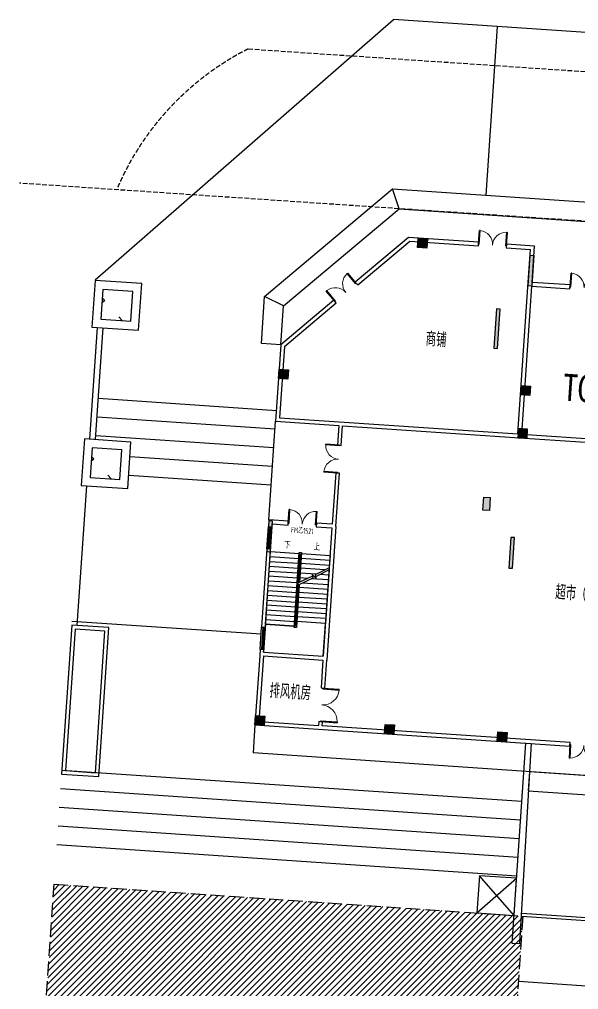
# Model space of a CAD drawing. Header units: millimetres. Extents: x 36720183 to 38160956, y 58934012 to 60388477.
# Drawn here: x 37406714 to 37436672, y 59483535 to 59535499 of the extents above; entities that cross this region are included whole.
import ezdxf

# ---------------------------------------------------------------- set-up
doc = ezdxf.new("R2010")
doc.units = ezdxf.units.MM
doc.header["$LTSCALE"] = 1000
doc.header["$MEASUREMENT"] = 0
doc.linetypes.add('ACAD_ISO04W100', pattern=[30, 24, -3, 0, -3])
doc.linetypes.add('DASH', pattern=[0.35, 0.25, -0.1])
for name, color, linetype in [('@ 绿化', 8, 'Continuous'), ('@2014312建筑', 6, 'Continuous'), ('@YL', 2, 'Continuous'), ('@园建', 1, 'Continuous'), ('@围墙', 5, 'Continuous'), ('@扑救面填充', 8, 'Continuous'), ('C_Hatch', 41, 'Continuous'), ('C_Wall', 6, 'Continuous'), ('DL_道路中线_支路网_', 4, 'ACAD_ISO04W100'), ('DL_道路红线_支路网_', 1, 'Continuous'), ('WALL', 4, 'Continuous'), ('总图草图2013_08_27$0$花都地段2', 6, 'Continuous'), ('扑救面', 2, 'Continuous'), ('环评功能', 7, 'Continuous')]:
    doc.layers.add(name, color=color, linetype=linetype)
doc.styles.add('_TCH_DIM', font='SIMPLEX', dxfattribs={"bigfont": 'GBCBIG'})
doc.styles.add('DIM_FONT', font='superos.shx', dxfattribs={"width": 0.8, "bigfont": 'haiwenzw.shx'})
doc.styles.add('TITXC', font='simhei.ttf')

# ---------------------------------------------------------------- blocks, each defined once
blk = doc.blocks.new('ba')
at = {"color": 8}
blk.add_lwpolyline([(-1948, -52), (52, -52), (52, 1948), (-1948, 1948)], close=True, dxfattribs=at)
for points in [[(52, -52), (-1948, 1948)], [(-1948, -52), (52, 1948)]]:
    blk.add_lwpolyline(points, dxfattribs=at)
blk = doc.blocks.new('gyzw')
at = {"layer": 'C_Hatch'}
h = blk.add_hatch(color=256, dxfattribs=at)
h.dxf.hatch_style = 1
h.paths.add_polyline_path([(1373179, 743902), (1373379, 743902), (1373379, 745902), (1373179, 745902)])
h = blk.add_hatch(color=256, dxfattribs=at)
h.dxf.hatch_style = 1
h.paths.add_polyline_path([(1375579, 745702), (1375579, 745902), (1373379, 745902), (1373379, 745702)])
h = blk.add_hatch(color=256, dxfattribs=at)
h.dxf.hatch_style = 1
h.paths.add_polyline_path([(1377779, 745702), (1377779, 745902), (1377329, 745902), (1377329, 745702)])
h = blk.add_hatch(color=256, dxfattribs=at)
h.dxf.hatch_style = 1
h.paths.add_polyline_path([(1377779, 743752), (1377979, 743752), (1377979, 745902), (1377779, 745902)])
h = blk.add_hatch(color=256, dxfattribs=at)
h.dxf.hatch_style = 1
h.paths.add_polyline_path([(1363279, 743752), (1363079, 743752), (1363079, 745402), (1363279, 745402)])
h = blk.add_hatch(color=256, dxfattribs=at)
h.dxf.hatch_style = 1
h.paths.add_polyline_path([(1370079, 743752), (1370279, 743752), (1370279, 745402), (1370079, 745402)])
h = blk.add_hatch(color=256, dxfattribs=at)
h.dxf.hatch_style = 1
h.paths.add_polyline_path([(1383679, 743752), (1383479, 743752), (1383479, 745402), (1383679, 745402)])
h = blk.add_hatch(color=256, dxfattribs=at)
h.dxf.hatch_style = 1
h.paths.add_polyline_path([(1390479, 743752), (1390679, 743752), (1390679, 745402), (1390479, 745402)])
h = blk.add_hatch(color=256, dxfattribs=at)
h.dxf.hatch_style = 1
h.paths.add_polyline_path([(1393879, 743752), (1393679, 743752), (1393679, 745402), (1393879, 745402)])
h = blk.add_hatch(color=256, dxfattribs=at)
h.dxf.hatch_style = 1
h.paths.add_polyline_path([(1400679, 743752), (1400879, 743752), (1400879, 745402), (1400679, 745402)])
h = blk.add_hatch(color=256, dxfattribs=at)
h.dxf.hatch_style = 1
h.paths.add_polyline_path([(1404079, 743752), (1403879, 743752), (1403879, 745402), (1404079, 745402)])
h = blk.add_hatch(color=256, dxfattribs=at)
h.dxf.hatch_style = 1
h.paths.add_polyline_path([(1410879, 743752), (1411079, 743752), (1411079, 745402), (1410879, 745402)])
h = blk.add_hatch(color=256, dxfattribs=at)
h.dxf.hatch_style = 1
h.paths.add_polyline_path([(1414279, 743752), (1414079, 743752), (1414079, 745402), (1414279, 745402)])
h = blk.add_hatch(color=256, dxfattribs=at)
h.dxf.hatch_style = 1
h.paths.add_polyline_path([(1420279, 743752), (1420479, 743752), (1420479, 745402), (1420279, 745402)])
h = blk.add_hatch(color=256, dxfattribs=at)
h.dxf.hatch_style = 1
h.paths.add_polyline_path([(1422679, 742202), (1422879, 742202), (1422879, 744302), (1422679, 744302)])
h = blk.add_hatch(color=256, dxfattribs=at)
h.dxf.hatch_style = 1
h.paths.add_polyline_path([(1361479, 740302), (1361679, 740302), (1361679, 742402), (1361479, 742402)])
h = blk.add_hatch(color=256, dxfattribs=at)
h.dxf.hatch_style = 1
h.paths.add_polyline_path([(1373179, 737902), (1373379, 737902), (1373379, 739502), (1373179, 739502)])
h = blk.add_hatch(color=256, dxfattribs=at)
h.dxf.hatch_style = 1
h.paths.add_polyline_path([(1422679, 738202), (1422879, 738202), (1422879, 739852), (1422679, 739852)])
h = blk.add_hatch(color=256, dxfattribs=at)
h.dxf.hatch_style = 1
h.paths.add_polyline_path([(1363079, 738402), (1363579, 738402), (1363579, 737902), (1363079, 737902)])
h = blk.add_hatch(color=256, dxfattribs=at)
h.dxf.hatch_style = 1
h.paths.add_polyline_path([(1370279, 738402), (1369779, 738402), (1369779, 737902), (1370279, 737902)])
h = blk.add_hatch(color=256, dxfattribs=at)
h.dxf.hatch_style = 1
h.paths.add_polyline_path([(1383479, 738402), (1383979, 738402), (1383979, 737902), (1383479, 737902)])
h = blk.add_hatch(color=256, dxfattribs=at)
h.dxf.hatch_style = 1
h.paths.add_polyline_path([(1390679, 738402), (1390179, 738402), (1390179, 737902), (1390679, 737902)])
h = blk.add_hatch(color=256, dxfattribs=at)
h.dxf.hatch_style = 1
h.paths.add_polyline_path([(1393679, 738402), (1394179, 738402), (1394179, 737902), (1393679, 737902)])
h = blk.add_hatch(color=256, dxfattribs=at)
h.dxf.hatch_style = 1
h.paths.add_polyline_path([(1400879, 738402), (1400379, 738402), (1400379, 737902), (1400879, 737902)])
h = blk.add_hatch(color=256, dxfattribs=at)
h.dxf.hatch_style = 1
h.paths.add_polyline_path([(1403879, 738402), (1404379, 738402), (1404379, 737902), (1403879, 737902)])
h = blk.add_hatch(color=256, dxfattribs=at)
h.dxf.hatch_style = 1
h.paths.add_polyline_path([(1411079, 738402), (1410579, 738402), (1410579, 737902), (1411079, 737902)])
h = blk.add_hatch(color=256, dxfattribs=at)
h.dxf.hatch_style = 1
h.paths.add_polyline_path([(1414079, 738402), (1414579, 738402), (1414579, 737902), (1414079, 737902)])
h = blk.add_hatch(color=256, dxfattribs=at)
h.dxf.hatch_style = 1
h.paths.add_polyline_path([(1421279, 738402), (1420779, 738402), (1420779, 737902), (1421279, 737902)])
h = blk.add_hatch(color=256, dxfattribs=at)
h.dxf.hatch_style = 1
h.paths.add_polyline_path([(1363079, 735602), (1363579, 735602), (1363579, 736102), (1363079, 736102)])
h = blk.add_hatch(color=256, dxfattribs=at)
h.dxf.hatch_style = 1
h.paths.add_polyline_path([(1370279, 735602), (1369779, 735602), (1369779, 736102), (1370279, 736102)])
h = blk.add_hatch(color=256, dxfattribs=at)
h.dxf.hatch_style = 1
h.paths.add_polyline_path([(1373279, 735602), (1373779, 735602), (1373779, 736102), (1373279, 736102)])
h = blk.add_hatch(color=256, dxfattribs=at)
h.dxf.hatch_style = 1
h.paths.add_polyline_path([(1380479, 735602), (1379979, 735602), (1379979, 736102), (1380479, 736102)])
h = blk.add_hatch(color=256, dxfattribs=at)
h.dxf.hatch_style = 1
h.paths.add_polyline_path([(1383479, 735602), (1383979, 735602), (1383979, 736102), (1383479, 736102)])
h = blk.add_hatch(color=256, dxfattribs=at)
h.dxf.hatch_style = 1
h.paths.add_polyline_path([(1383479, 736102), (1383979, 736102), (1383979, 735602), (1383479, 735602)])
h = blk.add_hatch(color=256, dxfattribs=at)
h.dxf.hatch_style = 1
h.paths.add_polyline_path([(1390679, 735602), (1390179, 735602), (1390179, 736102), (1390679, 736102)])
h = blk.add_hatch(color=256, dxfattribs=at)
h.dxf.hatch_style = 1
h.paths.add_polyline_path([(1393679, 735602), (1394179, 735602), (1394179, 736102), (1393679, 736102)])
h = blk.add_hatch(color=256, dxfattribs=at)
h.dxf.hatch_style = 1
h.paths.add_polyline_path([(1400879, 735602), (1400379, 735602), (1400379, 736102), (1400879, 736102)])
h = blk.add_hatch(color=256, dxfattribs=at)
h.dxf.hatch_style = 1
h.paths.add_polyline_path([(1403879, 735602), (1404379, 735602), (1404379, 736102), (1403879, 736102)])
h = blk.add_hatch(color=256, dxfattribs=at)
h.dxf.hatch_style = 1
h.paths.add_polyline_path([(1411079, 735602), (1410579, 735602), (1410579, 736102), (1411079, 736102)])
h = blk.add_hatch(color=256, dxfattribs=at)
h.dxf.hatch_style = 1
h.paths.add_polyline_path([(1414079, 735602), (1414579, 735602), (1414579, 736102), (1414079, 736102)])
h = blk.add_hatch(color=256, dxfattribs=at)
h.dxf.hatch_style = 1
h.paths.add_polyline_path([(1421279, 735602), (1420779, 735602), (1420779, 736102), (1421279, 736102)])
h = blk.add_hatch(color=256, dxfattribs=at)
h.dxf.hatch_style = 1
h.paths.add_polyline_path([(1361479, 732302), (1361829, 732302), (1361829, 731602), (1361479, 731602)])
h = blk.add_hatch(color=256, dxfattribs=at)
h.dxf.hatch_style = 1
h.paths.add_polyline_path([(1422529, 732302), (1422879, 732302), (1422879, 731602), (1422529, 731602)])
h = blk.add_hatch(color=256, dxfattribs=at)
h.dxf.hatch_style = 1
h.paths.add_polyline_path([(1363279, 730252), (1363079, 730252), (1363079, 728602), (1363279, 728602)])
h = blk.add_hatch(color=256, dxfattribs=at)
h.dxf.hatch_style = 1
h.paths.add_polyline_path([(1370079, 730252), (1370279, 730252), (1370279, 728602), (1370079, 728602)])
h = blk.add_hatch(color=256, dxfattribs=at)
h.dxf.hatch_style = 1
h.paths.add_polyline_path([(1373479, 730252), (1373279, 730252), (1373279, 728602), (1373479, 728602)])
h = blk.add_hatch(color=256, dxfattribs=at)
h.dxf.hatch_style = 1
h.paths.add_polyline_path([(1380279, 730252), (1380479, 730252), (1380479, 728602), (1380279, 728602)])
h = blk.add_hatch(color=256, dxfattribs=at)
h.dxf.hatch_style = 1
h.paths.add_polyline_path([(1383679, 730252), (1383479, 730252), (1383479, 728602), (1383679, 728602)])
h = blk.add_hatch(color=256, dxfattribs=at)
h.dxf.hatch_style = 1
h.paths.add_polyline_path([(1390479, 730252), (1390679, 730252), (1390679, 728602), (1390479, 728602)])
h = blk.add_hatch(color=256, dxfattribs=at)
h.dxf.hatch_style = 1
h.paths.add_polyline_path([(1393879, 730252), (1393679, 730252), (1393679, 728602), (1393879, 728602)])
h = blk.add_hatch(color=256, dxfattribs=at)
h.dxf.hatch_style = 1
h.paths.add_polyline_path([(1400679, 730252), (1400879, 730252), (1400879, 728602), (1400679, 728602)])
h = blk.add_hatch(color=256, dxfattribs=at)
h.dxf.hatch_style = 1
h.paths.add_polyline_path([(1404079, 730252), (1403879, 730252), (1403879, 728602), (1404079, 728602)])
h = blk.add_hatch(color=256, dxfattribs=at)
h.dxf.hatch_style = 1
h.paths.add_polyline_path([(1410879, 730252), (1411079, 730252), (1411079, 728602), (1410879, 728602)])
h = blk.add_hatch(color=256, dxfattribs=at)
h.dxf.hatch_style = 1
h.paths.add_polyline_path([(1414279, 730252), (1414079, 730252), (1414079, 728602), (1414279, 728602)])
h = blk.add_hatch(color=256, dxfattribs=at)
h.dxf.hatch_style = 1
h.paths.add_polyline_path([(1421079, 730252), (1421279, 730252), (1421279, 728602), (1421079, 728602)])
at = {"layer": 'C_Wall'}
for points in [[(1373179, 743902), (1373379, 743902), (1373379, 745902), (1373179, 745902)], [(1375579, 745702), (1375579, 745902), (1373408, 745902), (1373408, 745702)], [(1377779, 745702), (1377779, 745902), (1377329, 745902), (1377329, 745702)], [(1377779, 743752), (1377979, 743752), (1377979, 745902), (1377779, 745902)], [(1363279, 743752), (1363079, 743752), (1363079, 745402), (1363279, 745402)], [(1370079, 743752), (1370279, 743752), (1370279, 745402), (1370079, 745402)], [(1383679, 743752), (1383479, 743752), (1383479, 745402), (1383679, 745402)], [(1390479, 743752), (1390679, 743752), (1390679, 745402), (1390479, 745402)], [(1393879, 743752), (1393679, 743752), (1393679, 745402), (1393879, 745402)], [(1400679, 743752), (1400879, 743752), (1400879, 745402), (1400679, 745402)], [(1404079, 743752), (1403879, 743752), (1403879, 745402), (1404079, 745402)], [(1410879, 743752), (1411079, 743752), (1411079, 745402), (1410879, 745402)], [(1414279, 743752), (1414079, 743752), (1414079, 745402), (1414279, 745402)], [(1420279, 743752), (1420479, 743752), (1420479, 745402), (1420279, 745402)], [(1422679, 742202), (1422879, 742202), (1422879, 744302), (1422679, 744302)], [(1361479, 740302), (1361679, 740302), (1361679, 742402), (1361479, 742402)], [(1373179, 737902), (1373379, 737902), (1373379, 739502), (1373179, 739502)], [(1422679, 738202), (1422879, 738202), (1422879, 739852), (1422679, 739852)], [(1363579, 737902), (1363079, 737902), (1363079, 738402), (1363579, 738402)], [(1369779, 737902), (1370279, 737902), (1370279, 738402), (1369779, 738402)], [(1383979, 737902), (1383479, 737902), (1383479, 738402), (1383979, 738402)], [(1390179, 737902), (1390679, 737902), (1390679, 738402), (1390179, 738402)], [(1400379, 737902), (1400879, 737902), (1400879, 738402), (1400379, 738402)], [(1410579, 737902), (1411079, 737902), (1411079, 738402), (1410579, 738402)], [(1420779, 737902), (1421279, 737902), (1421279, 738402), (1420779, 738402)], [(1363579, 736102), (1363079, 736102), (1363079, 735602), (1363579, 735602)], [(1369779, 736102), (1370279, 736102), (1370279, 735602), (1369779, 735602)], [(1379979, 736102), (1380479, 736102), (1380479, 735602), (1379979, 735602)], [(1383979, 735602), (1383479, 735602), (1383479, 736102), (1383979, 736102)], [(1390179, 736102), (1390679, 736102), (1390679, 735602), (1390179, 735602)], [(1394179, 736102), (1393679, 736102), (1393679, 735602), (1394179, 735602)], [(1400379, 736102), (1400879, 736102), (1400879, 735602), (1400379, 735602)], [(1404379, 736102), (1403879, 736102), (1403879, 735602), (1404379, 735602)], [(1410579, 736102), (1411079, 736102), (1411079, 735602), (1410579, 735602)], [(1414579, 736102), (1414079, 736102), (1414079, 735602), (1414579, 735602)], [(1420779, 736102), (1421279, 736102), (1421279, 735602), (1420779, 735602)], [(1361479, 732302), (1361829, 732302), (1361829, 731602), (1361479, 731602)], [(1363279, 730252), (1363079, 730252), (1363079, 728602), (1363279, 728602)], [(1370079, 730252), (1370279, 730252), (1370279, 728602), (1370079, 728602)], [(1373479, 730252), (1373279, 730252), (1373279, 728602), (1373479, 728602)], [(1380279, 730252), (1380479, 730252), (1380479, 728602), (1380279, 728602)], [(1383679, 730252), (1383479, 730252), (1383479, 728602), (1383679, 728602)], [(1390479, 730252), (1390679, 730252), (1390679, 728602), (1390479, 728602)], [(1393879, 730252), (1393679, 730252), (1393679, 728602), (1393879, 728602)], [(1400679, 730252), (1400879, 730252), (1400879, 728602), (1400679, 728602)], [(1404079, 730252), (1403879, 730252), (1403879, 728602), (1404079, 728602)], [(1410879, 730252), (1411079, 730252), (1411079, 728602), (1410879, 728602)], [(1414279, 730252), (1414079, 730252), (1414079, 728602), (1414279, 728602)], [(1421079, 730252), (1421279, 730252), (1421279, 728602), (1421079, 728602)]]:
    blk.add_lwpolyline(points, close=True, dxfattribs=at)
at = {"layer": 'WALL'}
for p, q in [((1377329, 745902), (1377979, 745902)), ((1377329, 745702), (1377779, 745702)), ((1361679, 731602), (1361479, 731602))]:
    blk.add_line(p, q, dxfattribs=at)
blk.add_lwpolyline([(1377329, 745702), (1377329, 745902)], dxfattribs=at)
blk = doc.blocks.new('$DorLib2D$00000002')
for p, q in [((-0.5, 0), (-0.5, 0.4875)), ((-0.475, 0.4875), (-0.5, 0.4875)), ((-0.475, 0), (-0.475, 0.4875)), ((0.475, 0), (0.475, 0.4875)), ((0.475, 0.4875), (0.5, 0.4875)), ((0.5, 0), (0.5, 0.4875)), ((-0.5, 0), (-0.475, 0)), ((0.5, 0), (0.475, 0))]:
    blk.add_line(p, q)
at = {"lineweight": 13}
for centre, start, end in [((-0.4875, 0), 0, 88.53072), ((0.4875, 0), 91.46928, 180)]:
    blk.add_arc(centre, 0.4875, start, end, dxfattribs=at)
blk = doc.blocks.new('$TCHSYS$WIN2D')
for p, q in [((-0.5, 0.5), (0.5, 0.5)), ((0.5, 0.167), (-0.5, 0.167)), ((0.5, -0.167), (-0.5, -0.167)), ((-0.5, -0.5), (0.5, -0.5))]:
    blk.add_line(p, q)
blk = doc.blocks.new('TG1sc2014')
at = {"layer": '@2014312建筑'}
h = blk.add_hatch(color=6, dxfattribs=at)
h.dxf.hatch_style = 1
h.paths.add_polyline_path([(37495248, 59644511), (37495748, 59644511), (37495748, 59644011), (37495248, 59644011)])
h = blk.add_hatch(color=6, dxfattribs=at)
h.dxf.hatch_style = 1
h.paths.add_polyline_path([(37488296, 59637007), (37488796, 59637007), (37488796, 59636507), (37488296, 59636507)])
h = blk.add_hatch(color=6, dxfattribs=at)
h.dxf.hatch_style = 1
h.paths.add_polyline_path([(37488496, 59628857), (37488296, 59628857), (37488296, 59627207), (37488496, 59627207)])
h = blk.add_hatch(color=6, dxfattribs=at)
h.dxf.hatch_style = 1
h.paths.add_polyline_path([(37488296, 59618407), (37488796, 59618407), (37488796, 59617907), (37488296, 59617907)])
h = blk.add_hatch(color=6, dxfattribs=at)
h.dxf.hatch_style = 1
h.paths.add_polyline_path([(37495246, 59618407), (37495746, 59618407), (37495746, 59617907), (37495246, 59617907)])
h = blk.add_hatch(color=6, dxfattribs=at)
h.dxf.hatch_style = 1
h.paths.add_polyline_path([(37501296, 59618407), (37501796, 59618407), (37501796, 59617907), (37501296, 59617907)])
at = {"layer": '@2014312建筑', "color": 6}
for p, q in [((37494727, 59644512), (37492052, 59641932)), ((37498498, 59644511), (37494727, 59644512)), ((37498498, 59644311), (37498498, 59644511)), ((37501498, 59644511), (37499998, 59644511)), ((37499998, 59644511), (37499998, 59644311)), ((37501498, 59642558), (37501498, 59644511)), ((37492190, 59641788), (37494808, 59644312)), ((37494808, 59644312), (37498498, 59644311)), ((37499998, 59644311), (37501298, 59644311)), ((37501298, 59642558), (37501298, 59644311)), ((37501296, 59634407), (37501298, 59642558)), ((37503548, 59642558), (37501498, 59642558)), ((37503548, 59642358), (37503548, 59642558)), ((37492052, 59641932), (37492190, 59641788)), ((37501496, 59634407), (37501498, 59642358)), ((37501498, 59642358), (37503548, 59642358)), ((37490972, 59640891), (37488296, 59638312)), ((37491110, 59640747), (37490972, 59640891)), ((37488296, 59638312), (37488296, 59640396)), ((37488496, 59638227), (37491110, 59640747)), ((37488296, 59638312), (37488296, 59634207)), ((37488496, 59638227), (37488496, 59634407)), ((37488296, 59628907), (37488296, 59634207)), ((37488296, 59634207), (37491696, 59634207)), ((37488496, 59634407), (37491696, 59634407)), ((37491696, 59634407), (37501296, 59634407)), ((37491696, 59634207), (37491696, 59633157)), ((37491896, 59633157), (37491896, 59634207)), ((37491896, 59634207), (37501396, 59634207)), ((37501396, 59634207), (37518496, 59634207)), ((37501496, 59634407), (37518596, 59634407)), ((37491696, 59633157), (37491896, 59633157)), ((37491896, 59631657), (37491696, 59631657)), ((37491696, 59631657), (37491696, 59628907)), ((37491896, 59628807), (37491896, 59631657)), ((37489346, 59628907), (37488296, 59628907)), ((37488296, 59628907), (37488296, 59628557)), ((37489346, 59628707), (37489346, 59628907)), ((37491696, 59628907), (37490846, 59628907)), ((37490846, 59628907), (37490846, 59628707)), ((37488296, 59628557), (37488496, 59628557)), ((37488496, 59628707), (37489346, 59628707)), ((37488496, 59628557), (37488496, 59628707)), ((37490846, 59628707), (37491696, 59628707)), ((37491696, 59628707), (37491696, 59621819)), ((37491896, 59628807), (37491896, 59621619)), ((37488296, 59627357), (37488296, 59623157)), ((37488496, 59627357), (37488296, 59627357)), ((37488496, 59623157), (37488496, 59627357)), ((37488496, 59623319), (37488496, 59627219)), ((37488496, 59627219), (37490036, 59627219)), ((37488496, 59626959), (37490036, 59626959)), ((37490036, 59627279), (37490156, 59627279)), ((37490036, 59623259), (37490036, 59627279)), ((37490096, 59627219), (37490096, 59625645)), ((37490096, 59623319), (37490096, 59627219)), ((37490096, 59627219), (37490096, 59627219)), ((37490096, 59627219), (37490096, 59625645)), ((37490096, 59625645), (37490096, 59627219)), ((37490096, 59627219), (37490096, 59627219)), ((37490156, 59627279), (37490156, 59625679)), ((37491696, 59627219), (37490156, 59627219)), ((37491696, 59626959), (37490156, 59626959)), ((37491696, 59627219), (37491696, 59626568)), ((37488496, 59626699), (37490036, 59626699)), ((37488496, 59626439), (37490036, 59626439)), ((37491696, 59626699), (37490156, 59626699)), ((37491472, 59626439), (37490156, 59626439)), ((37491696, 59626568), (37490961, 59626144)), ((37491696, 59626453), (37490987, 59626044)), ((37491696, 59626439), (37491672, 59626439)), ((37491696, 59626453), (37491696, 59623579)), ((37488496, 59626179), (37490036, 59626179)), ((37488496, 59625919), (37490036, 59625919)), ((37490822, 59626064), (37490096, 59625645)), ((37490849, 59625964), (37490096, 59625529)), ((37491021, 59626179), (37490156, 59626179)), ((37490571, 59625919), (37490156, 59625919)), ((37491696, 59625919), (37490771, 59625919)), ((37491007, 59625971), (37490801, 59626144)), ((37490801, 59626144), (37490849, 59625964)), ((37490961, 59626144), (37491007, 59625971)), ((37491696, 59626179), (37491221, 59626179)), ((37488496, 59625659), (37490036, 59625659)), ((37488496, 59625399), (37490036, 59625399)), ((37490096, 59625529), (37490096, 59623579)), ((37490096, 59625529), (37490096, 59623319)), ((37490096, 59623319), (37490096, 59625529)), ((37490156, 59625564), (37490156, 59623259)), ((37491696, 59625399), (37490156, 59625399)), ((37491696, 59625659), (37490321, 59625659)), ((37488496, 59625139), (37490036, 59625139)), ((37488496, 59624879), (37490036, 59624879)), ((37491696, 59625139), (37490156, 59625139)), ((37491696, 59624879), (37490156, 59624879)), ((37488496, 59624619), (37490036, 59624619)), ((37488496, 59624359), (37490036, 59624359)), ((37491696, 59624619), (37490156, 59624619)), ((37491696, 59624359), (37490156, 59624359)), ((37488496, 59624099), (37490036, 59624099)), ((37488496, 59623839), (37490036, 59623839)), ((37491696, 59624099), (37490156, 59624099)), ((37491696, 59623839), (37490156, 59623839)), ((37488296, 59623157), (37488496, 59623157)), ((37488496, 59623579), (37490036, 59623579)), ((37488496, 59623319), (37490036, 59623319)), ((37488496, 59623319), (37488496, 59621819)), ((37490036, 59623319), (37488496, 59623319)), ((37490156, 59623259), (37490036, 59623259)), ((37490096, 59623579), (37490096, 59623319)), ((37490096, 59623319), (37490096, 59623319)), ((37491696, 59623579), (37490156, 59623579)), ((37491696, 59623579), (37490156, 59623579)), ((37491696, 59621819), (37491696, 59623579)), ((37488496, 59621957), (37488296, 59621957)), ((37488296, 59621957), (37488296, 59621619)), ((37488296, 59621619), (37488296, 59617907)), ((37488496, 59621819), (37488496, 59621957)), ((37488496, 59621819), (37491696, 59621819)), ((37488496, 59621819), (37491696, 59621819)), ((37488496, 59621619), (37491696, 59621619)), ((37488496, 59621619), (37488496, 59618107)), ((37491696, 59621619), (37491696, 59620119)), ((37491896, 59620119), (37491896, 59621619)), ((37491696, 59620119), (37491896, 59620119)), ((37488496, 59618107), (37491696, 59618107)), ((37491896, 59618319), (37491696, 59618319)), ((37491696, 59618319), (37491696, 59618107)), ((37491896, 59618107), (37491896, 59618319)), ((37505202, 59618107), (37491896, 59618107)), ((37505202, 59617907), (37505202, 59618107)), ((37488296, 59617907), (37488296, 59616407)), ((37488296, 59617907), (37491696, 59617907)), ((37491696, 59617907), (37505202, 59617907))]:
    blk.add_line(p, q, dxfattribs=at)
for points in [[(37488296, 59640396), (37494122, 59646012), (37561096, 59646007)], [(37488296, 59616419), (37517118, 59616420), (37561096, 59619403)]]:
    blk.add_lwpolyline(points, dxfattribs=at)
for points in [[(37495748, 59644011), (37495248, 59644011), (37495248, 59644511), (37495748, 59644511)], [(37488796, 59636507), (37488296, 59636507), (37488296, 59637007), (37488796, 59637007)], [(37488496, 59628857), (37488296, 59628857), (37488296, 59627207), (37488496, 59627207)], [(37488796, 59617907), (37488296, 59617907), (37488296, 59618407), (37488796, 59618407)], [(37495746, 59617907), (37495246, 59617907), (37495246, 59618407), (37495746, 59618407)], [(37501796, 59617907), (37501296, 59617907), (37501296, 59618407), (37501796, 59618407)]]:
    blk.add_lwpolyline(points, close=True, dxfattribs=at)
for points in [[(37489296, 59627349, 0, 0, 0), (37489296, 59622569, 0, 0, 0), (37490896, 59622569, 0, 0, 0), (37490896, 59625619, 80, 0, 0), (37490896, 59625919, 0, 0, 0)], [(37490896, 59627349, 0, 0, 0), (37490896, 59626479, 80, 0, 0), (37490896, 59626179, 0, 0, 0)]]:
    blk.add_lwpolyline(points, format="xyseb", dxfattribs=at)
for name, p, xscale, yscale, zscale, rotation in [('$DorLib2D$00000002', (37499248, 59644411), 1500, 1500, -1500, 359.9905231159502), ('$DorLib2D$00000002', (37504298, 59642458), 1500, 1500, -1500, 359.9905231159623), ('$DorLib2D$00000002', (37491581, 59641340), 1500, 1500, -1500, 43.95208595533568), ('$DorLib2D$00000002', (37491796, 59632407), -1500, 1500, 1500, 90), ('$DorLib2D$00000002', (37490096, 59628807), -1500, 1500, -1500, 359.9999999999666), ('$TCHSYS$WIN2D', (37488396, 59627957), -1200, 200, -1200, 270), ('$TCHSYS$WIN2D', (37488396, 59622557), -1200, 200, -1200, 270), ('$DorLib2D$00000002', (37491796, 59619219), -1800, 1800, -1800, 270), ('$DorLib2D$00000002', (37505952, 59618007), 1500, 1500, -1500, 180.000796030849)]:
    blk.add_blockref(name, p, dxfattribs=dict(at, xscale=xscale, yscale=yscale, zscale=zscale, rotation=rotation))
blk.add_blockref('gyzw', (36138217, 58898605), dxfattribs=at)
at = {"layer": '@2014312建筑', "color": 6, "style": '_TCH_DIM'}
for s, height, p in [('商铺', 771.6, (37496022, 59638776)), ('上', 338, (37490792, 59627454)), ('下', 338, (37489201, 59627454)), ('超市（市场）', 771.6, (37503876, 59625714)), ('排风机房', 771.6, (37488955, 59619412))]:
    blk.add_text(s, height=height, dxfattribs=at).set_placement(p)
at = {"layer": '@2014312建筑', "color": 6}
for s, height, style, width, p in [('TG1栋', 1440, 'TITXC', 0.8, (37503536, 59636362)), ('FM乙1521', 300, 'DIM_FONT', 0.7, (37489518, 59628304))]:
    blk.add_text(s, height=height, dxfattribs=dict(at, style=style, width=width)).set_placement(p)

msp = doc.modelspace()

# ---------------------------------------------------------------- hatches: boundary and pattern name
at = {"layer": '@ 绿化', "linetype": 'Continuous'}
h = msp.add_hatch(dxfattribs=at)
h.set_pattern_fill('GRASS', color=256, scale=500, angle=86.1085, style=0)
h.set_pattern_definition([(176.1084516, (0, 0), (-1063.213365, -927.776352), [264.58066, -1731.01015]), (131.1084516, (0, 0), (-1063.21409, -927.776985), [264.58066, -1146.51615]), (221.1084516, (0, 0), (927.776985, -1063.21409), [264.58066, -1146.51615])])
h.paths.add_polyline_path([(37411081, 59519439), (37412677, 59519330), (37412786, 59520926), (37411190, 59521035)])
h = msp.add_hatch(dxfattribs=at)
h.set_pattern_fill('GRASS', color=256, scale=500, angle=86.1085, style=0)
h.set_pattern_definition([(176.1084516, (-576.9, -8480.4), (-1063.213365, -927.776352), [264.58066, -1731.01015]), (131.1084516, (-576.9, -8480.4), (-1063.21409, -927.776985), [264.58066, -1146.51615]), (221.1084516, (-576.9, -8480.4), (927.776985, -1063.21409), [264.58066, -1146.51615])])
h.paths.add_polyline_path([(37410504, 59510958), (37412100, 59510850), (37412209, 59512446), (37410613, 59512554)])
at = {"layer": '@扑救面填充'}
h = msp.add_hatch(dxfattribs=at)
h.set_pattern_fill('ANSI31', color=256, scale=150)
h.set_pattern_definition([(45, (0, 0), (-168.3798023, 168.3798023), [])])
h.paths.add_polyline_path([(37408097, 59482195), (37408572, 59489179), (37433683, 59487471), (37433208, 59480486)])

# ---------------------------------------------------------------- linework, layer by layer
at = {"layer": '@YL'}
msp.add_line((37491922, 59531066), (37426757, 59535499), dxfattribs=at)
at = {"layer": '@YL', "color": 8}
for points in [[(37432314, 59535121), (37431708, 59526085)], [(37410944, 59515208), (37420479, 59514560)], [(37410876, 59514210), (37420412, 59513562)], [(37410808, 59513213), (37420344, 59512564)], [(37412636, 59512086), (37420276, 59511566)], [(37412568, 59511088), (37420208, 59510569)], [(37409530, 59503277), (37419665, 59502587)], [(37408988, 59495295), (37433631, 59493619)], [(37408920, 59494297), (37433563, 59492621)], [(37408852, 59493300), (37433495, 59491623)], [(37408784, 59492302), (37433428, 59490626)], [(37408716, 59491304), (37433360, 59489628)]]:
    msp.add_lwpolyline(points, dxfattribs=at)
at = {"layer": '@YL'}
for points in [[(37419680, 59518142), (37419852, 59520662), (37426704, 59526425), (37493943, 59521851), (37493771, 59519317)], [(37427052, 59525359), (37426704, 59526425)], [(37420718, 59518072), (37420859, 59520151), (37427052, 59525359), (37481523, 59521653)], [(37420859, 59520151), (37419852, 59520662)], [(37420718, 59518072), (37420859, 59520151)], [(37410494, 59513014), (37410901, 59519000)], [(37410793, 59512993), (37411200, 59518979)], [(37420718, 59518072), (37419680, 59518142)], [(37409815, 59503037), (37410324, 59510519)], [(37433974, 59494185), (37447953, 59493236), (37492003, 59493301), (37492170, 59495761)], [(37434044, 59495223), (37447989, 59494276), (37492068, 59494270), (37492170, 59495761)], [(37433985, 59494185), (37434055, 59495222)]]:
    msp.add_lwpolyline(points, dxfattribs=at)
at = {"layer": '@园建', "color": 2}
for points in [[(37410601, 59519020), (37413096, 59518850), (37413265, 59521345), (37410771, 59521514)], [(37410025, 59510540), (37412519, 59510370), (37412688, 59512864), (37410194, 59513034)], [(37408973, 59495075), (37410968, 59494940), (37411511, 59502921), (37409516, 59503057)]]:
    msp.add_lwpolyline(points, close=True, dxfattribs=at)
at = {"layer": '@园建', "color": 8}
for points in [[(37411081, 59519439), (37412677, 59519330), (37412786, 59520926), (37411190, 59521035)], [(37410504, 59510958), (37412100, 59510850), (37412209, 59512446), (37410613, 59512554)], [(37409186, 59495261), (37410782, 59495153), (37411298, 59502735), (37409702, 59502844)]]:
    msp.add_lwpolyline(points, close=True, dxfattribs=at)
at = {"layer": '@围墙'}
msp.add_lwpolyline([(37433113, 59486007), (37433844, 59496739), (37434131, 59496723), (37433512, 59485979)], close=True, dxfattribs=at)
at = {"layer": 'DL_道路中线_支路网_', "color": 8}
msp.add_line((37433445, 59483978), (37497621, 59479626), dxfattribs=at)
at = {"layer": 'DL_道路红线_支路网_', "color": 8}
msp.add_line((37433624, 59487625), (37488602, 59483896), dxfattribs=at)
at = {"layer": 'DL_道路红线_支路网_', "color": 4}
msp.add_line((37433614, 59487475), (37488592, 59483746), dxfattribs=at)
at = {"layer": '总图草图2013_08_27$0$花都地段2', "color": 1}
for p, q in [((37410766, 59521552), (37426749, 59535499)), ((37410774, 59521552), (37426757, 59535499)), ((37410774, 59521552), (37426757, 59535499)), ((37410774, 59521552), (37426757, 59535499)), ((37410774, 59521552), (37426757, 59535499)), ((37410774, 59521552), (37426757, 59535499)), ((37410774, 59521552), (37426757, 59535499))]:
    msp.add_line(p, q, dxfattribs=at)
at = {"layer": '扑救面', "color": 8, "linetype": 'DASH'}
msp.add_lwpolyline([(37411923, 59526376), (37411923, 59526376, -0.177506), (37418972, 59533920), (37679119, 59516454), (37679119, 59516454, -0.181069), (37685396, 59508015), (37493876, 59520873)], format="xyb", dxfattribs=at)
msp.add_lwpolyline([(37481526, 59521702), (37406714, 59526725)], dxfattribs=at)
at = {"layer": '扑救面', "color": 8, "linetype": 'DASH', "ltscale": 3}
msp.add_lwpolyline([(37408097, 59482195), (37408572, 59489179), (37433683, 59487471), (37433208, 59480486), (37408097, 59482195)], dxfattribs=at)

# ---------------------------------------------------------------- block references
at = {"rotation": 356.108451663606}
msp.add_blockref('ba', (37433166, 59487559), dxfattribs=at)
at = {"layer": '环评功能', "rotation": 356.1122528437643}
msp.add_blockref('TG1sc2014', (-4024903, 2558779), dxfattribs=at)

doc.saveas('drawing.dxf')
